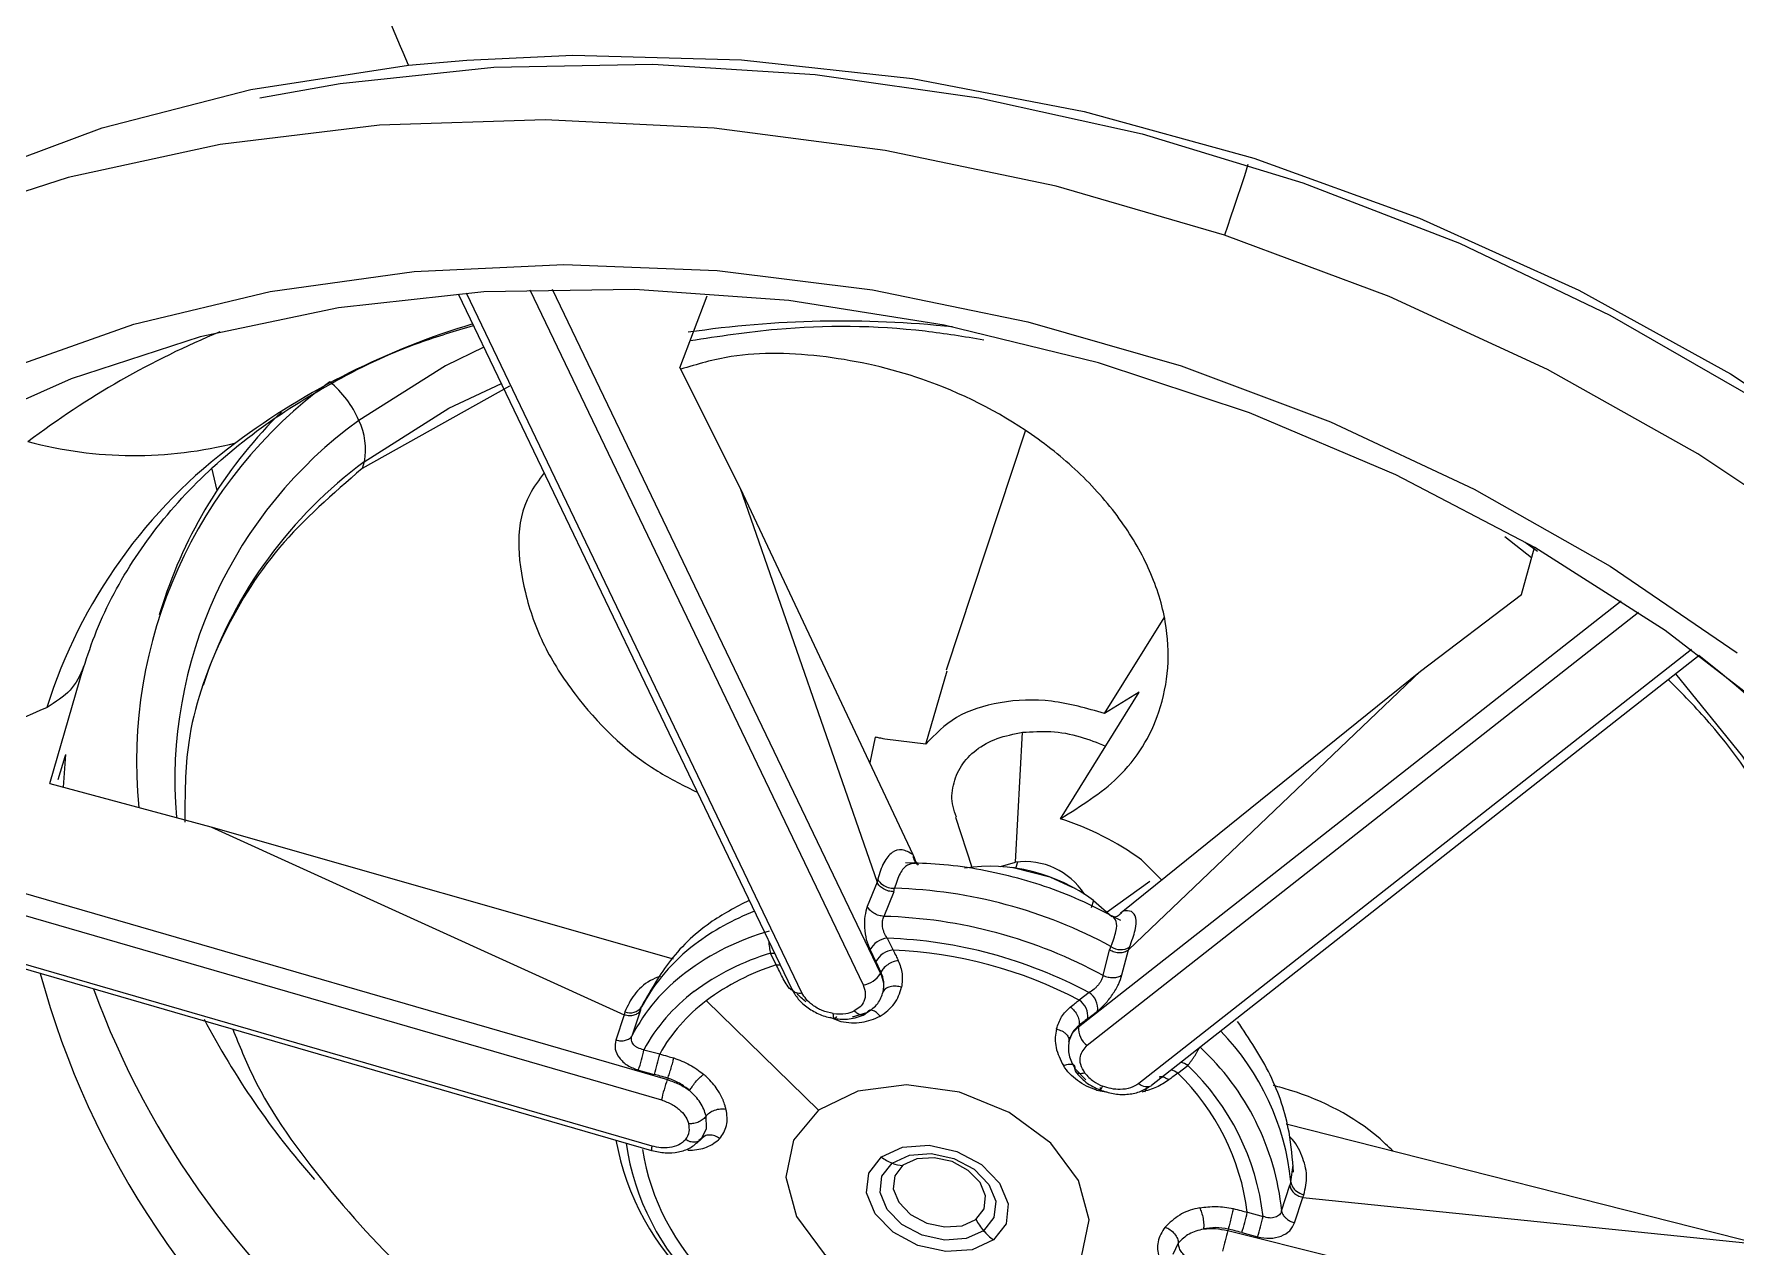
# Model space of a CAD drawing. Extents: x 400 to 501, y 484 to 634.
# Drawn here: x 429.445 to 430.755, y 580.964 to 581.898 of the extents above; entities that cross this region are included whole.
import ezdxf

# ---------------------------------------------------------------- set-up
doc = ezdxf.new("R2010")
doc.units = 0
doc.header["$MEASUREMENT"] = 0
doc.layers.add('DIM', color=3, linetype='Continuous')
doc.layers.add('GEOMETRY', color=3, linetype='Continuous', lineweight=25)

# ---------------------------------------------------------------- blocks, each defined once
blk = doc.blocks.new('2026 GRANDEE')
at = {"layer": 'GEOMETRY'}
for p, q in [((-20.6918, -14.9666), (-20.647, -14.9626)), ((-20.6535, -15.1425), (-20.3968, -15.6779)), ((-20.3889, -15.6806), (-20.6472, -15.142)), ((-20.5984, -15.1394), (-20.3418, -15.6746)), ((-20.5811, -15.1389), (-20.3285, -15.6657)), ((-20.4828, -15.1995), (-20.4619, -15.144)), ((-20.4828, -15.1995), (-20.4364, -15.2921)), ((-20.614, -15.2136), (-20.7275, -15.277)), ((-20.2171, -15.2483), (-20.2779, -15.4323)), ((-20.8435, -15.2766), (-20.8393, -15.2939)), ((-20.7258, -15.2718), (-20.7275, -15.277)), ((-20.4364, -15.2921), (-20.3311, -15.5955)), ((-20.4364, -15.2921), (-20.3034, -15.5742)), ((-19.8272, -15.3457), (-19.8478, -15.3295)), ((-19.835, -15.374), (-19.825, -15.3378)), ((-19.8321, -15.3336), (-19.8225, -15.3406)), ((-20.8795, -15.3767), (-20.8838, -15.3896)), ((-20.1759, -15.7068), (-19.7583, -15.3788)), ((-19.9126, -15.433), (-19.835, -15.374)), ((-20.1692, -15.721), (-19.7449, -15.3877)), ((-20.156, -15.4656), (-20.1101, -15.3921)), ((-19.704, -15.4163), (-20.1295, -15.7505)), ((-20.1197, -15.7518), (-19.6981, -15.4207)), ((-20.9679, -15.5196), (-20.9419, -15.43)), ((-20.9419, -15.43), (-20.9414, -15.4286)), ((-20.2936, -15.4892), (-20.277, -15.4327)), ((-20.1419, -15.6177), (-19.9126, -15.433)), ((-20.1376, -15.6476), (-19.9126, -15.433)), ((-20.8482, -15.4387), (-20.8499, -15.444)), ((-20.1898, -15.5466), (-20.1293, -15.4492)), ((-20.1293, -15.4492), (-20.156, -15.4656)), ((-20.3324, -15.4839), (-20.3367, -15.5037)), ((-20.2936, -15.4892), (-20.3252, -15.4853)), ((-20.2245, -15.5801), (-20.219, -15.4801)), ((-20.9614, -15.5165), (-20.956, -15.4986)), ((-20.9575, -15.5223), (-20.9556, -15.4973)), ((-20.956, -15.4986), (-20.9556, -15.4973)), ((-20.9679, -15.5196), (-20.8441, -15.5528)), ((-21.2473, -15.5289), (-20.4925, -15.7475)), ((-21.2518, -15.5445), (-20.497, -15.7631)), ((-20.2706, -15.5454), (-20.2582, -15.5838)), ((-20.8441, -15.5528), (-20.5257, -15.6975)), ((-20.8441, -15.5528), (-20.4881, -15.6544)), ((-20.3034, -15.5742), (-20.3025, -15.5763)), ((-20.1275, -15.5783), (-20.1121, -15.5937)), ((-21.2594, -15.5834), (-20.5046, -15.802)), ((-20.5043, -15.7986), (-21.2591, -15.58)), ((-20.2361, -15.5833), (-20.2245, -15.5801)), ((-20.2252, -15.5845), (-20.2278, -15.5842)), ((-20.2242, -15.5847), (-20.2227, -15.5799)), ((-20.3311, -15.5955), (-20.3386, -15.6141)), ((-20.3306, -15.5932), (-20.3311, -15.5955)), ((-20.3182, -15.6028), (-20.3259, -15.6218)), ((-20.3182, -15.6028), (-20.3176, -15.6002)), ((-20.1786, -15.6004), (-20.1809, -15.5992)), ((-20.154, -15.6182), (-20.1211, -15.5948)), ((-20.1644, -15.6095), (-20.1663, -15.6152)), ((-20.1644, -15.6095), (-20.1502, -15.622)), ((-20.1436, -15.6191), (-20.1419, -15.6177)), ((-20.1484, -15.6222), (-20.1499, -15.6216)), ((-20.3233, -15.6386), (-20.3187, -15.6477)), ((-20.4087, -15.6592), (-20.4132, -15.6501)), ((-20.3365, -15.6476), (-20.3319, -15.6567)), ((-20.1571, -15.6673), (-20.152, -15.6476)), ((-20.151, -15.645), (-20.152, -15.6476)), ((-20.1426, -15.6669), (-20.1376, -15.6476)), ((-20.1376, -15.6476), (-20.1367, -15.6454)), ((-20.328, -15.6646), (-20.3285, -15.6657)), ((-20.5056, -15.6796), (-20.5081, -15.684)), ((-20.1679, -15.6804), (-20.1755, -15.6862)), ((-20.5252, -15.6953), (-20.5257, -15.6975)), ((-20.5131, -15.694), (-20.5198, -15.7139)), ((-20.5131, -15.694), (-20.5123, -15.6915)), ((-20.5081, -15.684), (-20.5123, -15.6915)), ((-20.4625, -15.6868), (-20.3762, -15.7711)), ((-20.3499, -15.6992), (-20.3389, -15.6958)), ((-20.169, -15.7006), (-20.1614, -15.6947)), ((-20.5257, -15.6975), (-20.5322, -15.717)), ((-20.3674, -15.6995), (-20.359, -15.7026)), ((-20.1756, -15.7057), (-20.1759, -15.7068)), ((-20.1836, -15.7155), (-20.1822, -15.7145)), ((-20.5106, -15.7245), (-20.4984, -15.7277)), ((-20.5147, -15.7402), (-20.5026, -15.7434)), ((-20.4921, -15.7464), (-20.4925, -15.7475)), ((-20.1788, -15.7389), (-20.1703, -15.7476)), ((-20.0995, -15.7425), (-20.0919, -15.7366)), ((-20.162, -15.7556), (-20.1533, -15.7571)), ((-20.125, -15.7568), (-20.1228, -15.7531)), ((-20.4624, -15.7851), (-20.4626, -15.7754)), ((-20.4663, -15.7931), (-20.4624, -15.7851)), ((-20.016, -15.7816), (-19.6498, -15.8744)), ((-20.4635, -15.7908), (-20.4684, -15.7944)), ((-20.0125, -15.8261), (-20.0107, -15.8132)), ((-20.0125, -15.8261), (-20.0133, -15.8286)), ((-20.0196, -15.8486), (-20.0133, -15.8286)), ((-20.0096, -15.8577), (-20.0034, -15.8381)), ((-20.0034, -15.8381), (-20.0025, -15.8361)), ((-20.0034, -15.8381), (-19.6498, -15.8744)), ((-20.046, -15.8495), (-20.0339, -15.8528)), ((-20.0607, -15.8625), (-20.0611, -15.8637)), ((-20.0611, -15.8637), (-19.3132, -16.0501)), ((-20.0502, -15.8652), (-20.0381, -15.8685)), ((-20.1032, -15.8818), (-20.0991, -15.8732))]:
    blk.add_line(p, q, dxfattribs=at)
at = {"layer": 'GEOMETRY', "flags": 128}
for points in [[(-20.647, -14.9626), (-20.5654, -14.9589), (-20.4355, -14.9624), (-20.3037, -14.9769), (-20.1716, -15.0022), (-20.041, -15.0382), (-19.9135, -15.0842), (-19.7907, -15.1398), (-19.6741, -15.2042), (-19.5651, -15.2766), (-19.4653, -15.3561), (-19.3757, -15.4417), (-19.2976, -15.5324), (-19.2799, -15.5558)], [(-21.3916, -15.9591), (-21.4301, -15.8604), (-21.4542, -15.7615), (-21.4637, -15.6635), (-21.4583, -15.5678), (-21.4382, -15.4756), (-21.4036, -15.3879), (-21.3549, -15.306), (-21.2928, -15.2307), (-21.218, -15.1632), (-21.1314, -15.1042), (-21.0343, -15.0545), (-20.9277, -15.0147), (-20.8131, -14.9852), (-20.6918, -14.9666)], [(-20.8062, -14.9917), (-20.7443, -14.9807), (-20.626, -14.9681), (-20.5036, -14.9658), (-20.3787, -14.9736), (-20.2527, -14.9916), (-20.127, -15.0195), (-20.0032, -15.057), (-19.8827, -15.1036), (-19.7669, -15.1589), (-19.6571, -15.2221), (-19.5547, -15.2926), (-19.4609, -15.3694), (-19.3767, -15.4517), (-19.3032, -15.5386), (-19.2411, -15.6289), (-19.1913, -15.7218)], [(-20.0635, -15.0973), (-20.1933, -15.0597), (-20.3248, -15.0322), (-20.4565, -15.015), (-20.5867, -15.0086), (-20.714, -15.0127), (-20.8369, -15.0276), (-20.9539, -15.0529), (-21.0637, -15.0884), (-21.165, -15.1336), (-21.1814, -15.1423)], [(-20.0455, -15.043), (-20.0483, -15.0517), (-20.0511, -15.0601), (-20.0538, -15.0683), (-20.0564, -15.0761), (-20.0589, -15.0836), (-20.0613, -15.0907), (-20.0635, -15.0973)], [(-19.1197, -16.1242), (-19.1209, -16.0785), (-19.1339, -15.9805), (-19.1609, -15.8817), (-19.2018, -15.7834), (-19.2559, -15.6868), (-19.3228, -15.5928), (-19.4015, -15.5027), (-19.4912, -15.4175), (-19.5907, -15.3382), (-19.6991, -15.2657), (-19.8149, -15.2009), (-19.9368, -15.1446), (-20.0635, -15.0973)], [(-21.3777, -15.5759), (-21.3443, -15.4972), (-21.2982, -15.4238), (-21.24, -15.3566), (-21.1705, -15.2966), (-21.0905, -15.2443), (-21.001, -15.2006), (-20.9032, -15.166), (-20.7982, -15.1408), (-20.6875, -15.1254), (-20.5723, -15.12), (-20.4541, -15.1247), (-20.3345, -15.1394), (-20.2149, -15.164), (-20.0969, -15.198), (-19.9819, -15.2411), (-19.8713, -15.2928), (-19.7666, -15.3523), (-19.669, -15.419)], [(-19.364, -15.8158), (-19.3695, -15.8037), (-19.4175, -15.7158), (-19.4779, -15.6306), (-19.5499, -15.5491), (-19.6324, -15.4725), (-19.7244, -15.4018), (-19.8246, -15.3379), (-19.9318, -15.2818), (-20.0443, -15.2341), (-20.1607, -15.1956), (-20.2795, -15.1667), (-20.399, -15.1478), (-20.5176, -15.1392), (-20.6337, -15.1411), (-20.7457, -15.1533), (-20.8521, -15.1757), (-20.9516, -15.208), (-21.0248, -15.2406)], [(-20.6338, -15.1836), (-20.6634, -15.1979), (-20.73, -15.24)], [(-20.7258, -15.2718), (-20.6607, -15.2306), (-20.6203, -15.2117)], [(-19.7165, -15.4352), (-19.6649, -15.4988), (-19.6228, -15.5689), (-19.594, -15.6407), (-19.5792, -15.7126), (-19.5788, -15.7831), (-19.5927, -15.8504), (-19.5935, -15.8528)], [(-20.2252, -15.5845), (-20.1981, -15.5913), (-20.1809, -15.5992)], [(-20.4132, -15.6501), (-20.4112, -15.65), (-20.4101, -15.6501)], [(-20.4087, -15.6592), (-20.4067, -15.6591), (-20.4057, -15.6592)], [(-20.193, -15.9067), (-20.1738, -15.8838), (-20.1679, -15.8554), (-20.1761, -15.825), (-20.1974, -15.7963), (-20.2293, -15.7727), (-20.2677, -15.7572), (-20.3083, -15.7515), (-20.3459, -15.7563), (-20.3762, -15.7711)], [(-20.3762, -15.7711), (-20.3954, -15.7941), (-20.4013, -15.8225), (-20.3931, -15.8529), (-20.3718, -15.8816), (-20.34, -15.9051), (-20.3015, -15.9207), (-20.261, -15.9264), (-20.2233, -15.9216), (-20.193, -15.9067)], [(-20.5043, -15.7986), (-20.5046, -15.8), (-20.5047, -15.8011), (-20.5047, -15.8017), (-20.5046, -15.802), (-20.5046, -15.802)], [(-20.3277, -15.807), (-20.3114, -15.7995), (-20.291, -15.798), (-20.2697, -15.8027), (-20.2506, -15.8129), (-20.2367, -15.8271), (-20.2301, -15.8431), (-20.2318, -15.8585), (-20.2415, -15.8708)], [(-20.2415, -15.8708), (-20.2578, -15.8784), (-20.2782, -15.8799), (-20.2996, -15.8752), (-20.3187, -15.8649), (-20.3326, -15.8507), (-20.3392, -15.8347), (-20.3375, -15.8194), (-20.3277, -15.807)], [(-20.2491, -15.8638), (-20.2624, -15.8699), (-20.279, -15.8711), (-20.2964, -15.8673), (-20.312, -15.8589), (-20.3233, -15.8474), (-20.3287, -15.8343), (-20.3273, -15.8218), (-20.3194, -15.8117)], [(-20.3194, -15.8117), (-20.3061, -15.8056), (-20.2894, -15.8043), (-20.272, -15.8082), (-20.2564, -15.8165), (-20.2451, -15.8281), (-20.2397, -15.8411), (-20.2411, -15.8537), (-20.2491, -15.8638)], [(-20.3112, -15.8134), (-20.3175, -15.8215), (-20.3186, -15.8315), (-20.3143, -15.8419), (-20.3053, -15.8512), (-20.2928, -15.8579), (-20.2789, -15.8609), (-20.2656, -15.86), (-20.255, -15.8551)], [(-20.255, -15.8551), (-20.2486, -15.847), (-20.2475, -15.837), (-20.2518, -15.8266), (-20.2609, -15.8173), (-20.2733, -15.8106), (-20.2872, -15.8076), (-20.3005, -15.8085), (-20.3112, -15.8134)]]:
    blk.add_lwpolyline(points, dxfattribs=at)
at = {"layer": 'GEOMETRY'}
for centre, radius, start, end in [((-20.5794, -15.7937), 0.6731, 112.4947, 127.0323), ((-20.4754, -15.726), 0.5846, 106.5922, 126.6919), ((-20.3585, -15.9676), 0.8041, 83.8888, 98.4288), ((-20.5405, -15.5022), 0.3606, 125.9781, 185.696), ((-20.8033, -15.272), 0.08, 23.5672, 50.4039), ((-20.5375, -15.4917), 0.3608, 134.3251, 161.4115), ((-20.5294, -15.5174), 0.3423, 125.8696, 184.7353), ((-20.777, -15.2624), 0.0521, 349.5362, 25.4155), ((-20.903, -14.9476), 0.3194, 255.1609, 284.2), ((-20.5856, -15.5818), 0.4031, 126.385, 162.5454), ((-20.5196, -15.5513), 0.3473, 126.4214, 161.0747), ((-20.2725, -16.1555), 0.9322, 29.0048, 51.9943), ((-20.2558, -15.7535), 0.2171, 53.775, 72.3156), ((-20.2443, -15.7175), 0.1343, 53.525, 98.3406), ((-20.2174, -15.6343), 0.0547, 32.8084, 97.4335), ((-20.3208, -15.5882), 0.011, 206.9095, 236.0331), ((-20.3178, -15.584), 0.0162, 235.4522, 270.7506), ((-20.3284, -15.9721), 0.3721, 61.5239, 88.3331), ((-20.3562, -15.7961), 0.1912, 111.2632, 126.9887), ((-20.3355, -15.9936), 0.3719, 61.3348, 88.5224), ((-20.3852, -15.7585), 0.1437, 126.7834, 152.2009), ((-20.3584, -15.826), 0.2008, 106.0976, 126.6948), ((-20.3214, -15.6555), 0.0171, 96.4479, 152.3387), ((-20.3357, -15.9941), 0.3557, 61.8539, 88.0033), ((-20.3581, -15.8324), 0.1904, 106.8274, 126.7422), ((-20.3168, -15.6646), 0.0171, 96.4481, 152.3379), ((-20.333, -15.986), 0.3386, 62.279, 87.5782), ((-20.1435, -15.6341), 0.0133, 235.7555, 300.9713), ((-20.3367, -15.4931), 0.6615, 195.1213, 232.7898), ((-20.3925, -15.78), 0.1435, 126.7694, 152.5697), ((-20.3547, -15.831), 0.1801, 107.4298, 126.7798), ((-20.3437, -15.6572), 0.0174, 276.2265, 330.7754), ((-20.3092, -15.4495), 0.6654, 200.0443, 232.2266), ((-20.3895, -15.79), 0.1377, 126.8076, 151.5591), ((-20.3909, -15.6737), 0.00719, 215.3868, 286.2475), ((-20.1763, -15.6929), 0.0151, 352.8368, 55.8316), ((-20.5212, -15.6852), 0.0109, 248.5305, 324.8339), ((-20.3838, -15.792), 0.1314, 126.8384, 150.7335), ((-20.1839, -15.6987), 0.0151, 352.8375, 55.8314), ((-20.2929, -15.4091), 0.6281, 207.6733, 221.3831), ((-20.1607, -15.7084), 0.0153, 174.2742, 236.0816), ((-20.2177, -15.8687), 0.1992, 5.8026, 47.2933), ((-20.207, -15.8462), 0.1956, 5.9096, 44.098), ((-20.6753, -15.6891), 0.1685, 342.3627, 347.89), ((-20.6631, -15.6924), 0.1685, 342.3627, 347.89), ((-20.099, -15.7456), 0.0114, 51.6499, 81.6864), ((-20.3697, -15.7911), 0.1304, 160.4664, 167.6101), ((-20.1068, -15.7519), 0.0119, 52.2411, 80.2211), ((-20.2255, -15.8723), 0.1809, 7.2274, 45.8685), ((-20.2228, -15.8746), 0.1902, 6.5855, 46.5104), ((-20.1236, -15.7445), 0.00836, 225.8921, 298.2431), ((-20.3311, -15.757), 0.2044, 190.4325, 227.0123), ((-20.3343, -15.7695), 0.1918, 188.0471, 226.4253), ((-20.3311, -15.7715), 0.1831, 189.3747, 225.747), ((-20.3061, -15.7782), 0.0361, 233.1058, 248.338), ((-20.3103, -15.7891), 0.0244, 248.1007, 267.8828), ((-20.0024, -15.825), 0.0101, 185.8719, 234.9879), ((-19.9986, -15.8208), 0.0157, 232.4413, 255.5794), ((-20.2164, -15.8123), 0.1744, 342.3424, 347.6831), ((-20.2042, -15.8156), 0.1743, 342.3414, 347.6834), ((-20.2126, -15.8327), 0.0479, 207.8733, 220.467), ((-20.2142, -15.8342), 0.0457, 220.3025, 233.3042), ((-19.8203, -15.9316), 0.2502, 164.241, 167.9623)]:
    blk.add_arc(centre, radius, start, end, dxfattribs=at)
at = {"layer": 'GEOMETRY', "ltscale": 16}
for points, knots in [([(-16.8763, -18.0406), (-16.8054, -18.0307), (-16.6635, -18.0107), (-16.4608, -17.964), (-16.287, -17.9034), (-16.1444, -17.8305), (-16.0312, -17.7514), (-15.9358, -17.6597), (-15.8601, -17.5569), (-15.8053, -17.4443), (-15.7713, -17.324), (-15.7568, -17.1983), (-15.7601, -17.0547), (-15.7854, -16.894), (-15.8357, -16.7177), (-15.9166, -16.5126), (-16.0365, -16.2808), (-16.2025, -16.0259), (-16.3951, -15.7779), (-16.6342, -15.5107), (-16.9232, -15.2275), (-17.2617, -14.9318), (-17.6421, -14.6297), (-18.066, -14.3228), (-18.5345, -14.0128), (-19.0195, -13.7162), (-19.5182, -13.4317), (-20.0704, -13.1347), (-20.6762, -12.8258), (-21.334, -12.505), (-21.9972, -12.1911), (-22.4417, -11.9856), (-22.664, -11.8829)], [0, 0, 0, 0, 0.020902, 0.0418582, 0.0628807, 0.0786729, 0.0944594, 0.1102111, 0.1259093, 0.1415875, 0.1572531, 0.1728962, 0.1885039, 0.2092532, 0.2300006, 0.2507677, 0.2819045, 0.3130119, 0.3441051, 0.3752187, 0.4167598, 0.4583697, 0.4999497, 0.5497847, 0.5996604, 0.6495613, 0.6993978, 0.7493139, 0.8118677, 0.8745148, 0.9372502, 1, 1, 1, 1]), ([(-18.4144, -17.3719), (-18.5586, -17.3693), (-18.847, -17.364), (-19.2824, -17.3438), (-19.7201, -17.3114), (-20.1118, -17.2657), (-20.4553, -17.2041), (-20.7477, -17.1294), (-21.0084, -17.0346), (-21.2329, -16.9256), (-21.4214, -16.8103), (-21.5924, -16.68), (-21.7606, -16.5218), (-21.918, -16.3352), (-22.059, -16.1227), (-22.1938, -15.8693), (-22.3137, -15.5758), (-22.4258, -15.2077), (-22.5107, -14.8038), (-22.5676, -14.3657), (-22.5759, -14.0776), (-22.5801, -13.9335)], [0, 0, 0, 0, 0.062446, 0.124945, 0.187308, 0.249767, 0.291526, 0.333167, 0.374716, 0.405947, 0.437184, 0.468407, 0.499619, 0.541309, 0.583045, 0.624776, 0.687329, 0.74995, 0.833391, 0.916662, 1, 1, 1, 1]), ([(-18.033, -18.1375), (-18.2036, -18.1336), (-18.5448, -18.1259), (-19.0606, -18.0999), (-19.5797, -18.0645), (-20.016, -18.0257), (-20.3669, -17.9848), (-20.6308, -17.9461), (-20.8937, -17.8937), (-21.1523, -17.8192), (-21.4018, -17.7181), (-21.6406, -17.5965), (-21.8695, -17.4617), (-22.1114, -17.3006), (-22.3571, -17.1076), (-22.5916, -16.8781), (-22.7897, -16.6342), (-22.9538, -16.3814), (-23.0886, -16.1241), (-23.2169, -15.8216), (-23.3287, -15.4748), (-23.4154, -15.0861), (-23.4712, -14.6987), (-23.4847, -14.4419), (-23.4914, -14.3133)], [0, 0, 0, 0, 0.062453, 0.124913, 0.187383, 0.249742, 0.280998, 0.31232, 0.343605, 0.374793, 0.405981, 0.437221, 0.46847, 0.499697, 0.541336, 0.583044, 0.624774, 0.666476, 0.708188, 0.749936, 0.812533, 0.875063, 0.937466, 1, 1, 1, 1])]:
    blk.add_open_spline(points, degree=3, knots=knots, dxfattribs=at)
at = {"layer": 'GEOMETRY', "color": 4}
blk.add_open_spline([(-17.4301, -17.1184), (-17.3985, -17.0706), (-17.3353, -16.975), (-17.2954, -16.8098), (-17.2924, -16.6375), (-17.326, -16.4422), (-17.3986, -16.2273), (-17.5099, -15.9961), (-17.6685, -15.7314), (-17.8839, -15.4368), (-18.1637, -15.1182), (-18.4745, -14.813), (-18.848, -14.4887), (-19.2885, -14.1511), (-19.7963, -13.8047), (-20.3238, -13.477), (-20.8688, -13.1676), (-21.4283, -12.875), (-21.8114, -12.6937), (-22.0032, -12.603)], degree=3, knots=[0, 0, 0, 0, 0.031543, 0.063132, 0.094641, 0.126041, 0.167822, 0.209402, 0.250953, 0.313288, 0.375547, 0.437853, 0.500285, 0.583537, 0.666681, 0.74995, 0.833109, 0.916463, 1, 1, 1, 1], dxfattribs=at)
at = {"layer": 'GEOMETRY'}
for points, knots in [([(-20.6918, -14.9666), (-20.7135, -14.9148), (-20.7568, -14.8112), (-20.7931, -14.6931), (-20.8112, -14.6341)], [0, 0, 0, 0, 0.5, 1, 1, 1, 1]), ([(-20.9431, -15.4339), (-20.94, -15.4245), (-20.9305, -15.395), (-20.9061, -15.3483), (-20.8656, -15.2963), (-20.8144, -15.2502), (-20.7533, -15.2111), (-20.6956, -15.1829), (-20.6557, -15.1711), (-20.6418, -15.1669)], [0, 0, 0, 0, 0.080542, 0.251592, 0.421525, 0.5884, 0.752193, 0.91381, 1, 1, 1, 1]), ([(-20.2489, -15.1781), (-20.264, -15.1756), (-20.3178, -15.1669), (-20.3952, -15.1666), (-20.4529, -15.1754), (-20.475, -15.1788)], [0, 0, 0, 0, 0.193205, 0.690565, 1, 1, 1, 1]), ([(-20.1898, -15.5466), (-20.1741, -15.5368), (-20.1396, -15.5151), (-20.1083, -15.4628), (-20.104, -15.406), (-20.1195, -15.3559), (-20.1416, -15.3172), (-20.1726, -15.2815), (-20.2218, -15.2413), (-20.2894, -15.207), (-20.3705, -15.1887), (-20.4357, -15.1868), (-20.4696, -15.1968), (-20.4822, -15.2006)], [0, 0, 0, 0, 0.093081, 0.204268, 0.333579, 0.404392, 0.473837, 0.545456, 0.613634, 0.739404, 0.83916, 0.939956, 1, 1, 1, 1]), ([(-20.7275, -15.277), (-20.75, -15.2966), (-20.795, -15.3356), (-20.8387, -15.4079), (-20.8638, -15.4796), (-20.8639, -15.5286), (-20.864, -15.5492)], [0, 0, 0, 0, 0.268334, 0.536668, 0.805002, 1, 1, 1, 1]), ([(-20.5873, -15.2804), (-20.5914, -15.2858), (-20.6106, -15.3117), (-20.6073, -15.3605), (-20.5894, -15.4127), (-20.5584, -15.4608), (-20.5183, -15.5019), (-20.4798, -15.5212), (-20.4694, -15.5263)], [0, 0, 0, 0, 0.075623, 0.360652, 0.511187, 0.652413, 0.906153, 1, 1, 1, 1]), ([(-20.9419, -15.43), (-20.9447, -15.4362), (-20.9505, -15.4486), (-20.9636, -15.4568), (-20.9701, -15.4609)], [0, 0, 0, 0, 0.5005882, 1, 1, 1, 1]), ([(-19.6063, -15.8844), (-19.5977, -15.8612), (-19.5793, -15.8121), (-19.5767, -15.7299), (-19.593, -15.6427), (-19.6313, -15.5559), (-19.6749, -15.487), (-19.7111, -15.4504), (-19.7219, -15.4394)], [0, 0, 0, 0, 0.16774, 0.355687, 0.543634, 0.731581, 0.919528, 1, 1, 1, 1]), ([(-20.9701, -15.4609), (-21.0002, -15.4743), (-21.0605, -15.5011), (-21.1305, -15.5114), (-21.1656, -15.5166)], [0, 0, 0, 0, 0.499999, 1, 1, 1, 1]), ([(-20.3252, -15.4853), (-20.3266, -15.485), (-20.329, -15.4846), (-20.3313, -15.4841), (-20.3324, -15.4839)], [0, 0, 0, 0, 0.559997, 1, 1, 1, 1]), ([(-20.2699, -15.5454), (-20.2709, -15.5427), (-20.2741, -15.5343), (-20.2731, -15.5206), (-20.2671, -15.5056), (-20.2554, -15.4932), (-20.2393, -15.4841), (-20.2257, -15.4814), (-20.219, -15.4801)], [0, 0, 0, 0, 0.0893698, 0.2714958, 0.4536219, 0.6357479, 0.817874, 1, 1, 1, 1]), ([(-20.219, -15.4801), (-20.2118, -15.4797), (-20.1974, -15.4787), (-20.1752, -15.4825), (-20.1616, -15.4881), (-20.1551, -15.4908)], [0, 0, 0, 0, 0.343796, 0.687593, 1, 1, 1, 1]), ([(-20.3034, -15.5742), (-20.3063, -15.5726), (-20.3119, -15.5694), (-20.3196, -15.5719), (-20.3262, -15.5794), (-20.3292, -15.5886), (-20.3306, -15.5932)], [0, 0, 0, 0, 0.253043, 0.503165, 0.751803, 1, 1, 1, 1]), ([(-20.3034, -15.5742), (-20.3033, -15.5755), (-20.3029, -15.5781), (-20.3015, -15.5807), (-20.3002, -15.5815), (-20.3, -15.5816)], [0, 0, 0, 0, 0.439851, 0.909581, 1, 1, 1, 1]), ([(-20.3025, -15.5763), (-20.3022, -15.5774), (-20.3017, -15.5798), (-20.3001, -15.5815), (-20.2993, -15.5824)], [0, 0, 0, 0, 0.486115, 1, 1, 1, 1]), ([(-20.3018, -15.581), (-20.3038, -15.5812), (-20.3081, -15.5816), (-20.3137, -15.588), (-20.3163, -15.5961), (-20.3176, -15.6002)], [0, 0, 0, 0, 0.293539, 0.641886, 1, 1, 1, 1]), ([(-20.1434, -15.6251), (-20.1528, -15.6201), (-20.1791, -15.6062), (-20.2261, -15.5901), (-20.2729, -15.5816), (-20.3005, -15.5809), (-20.3091, -15.5806)], [0, 0, 0, 0, 0.184449, 0.51493, 0.847337, 1, 1, 1, 1]), ([(-20.4296, -15.6095), (-20.4399, -15.6148), (-20.4638, -15.6273), (-20.4925, -15.6557), (-20.5062, -15.6801), (-20.5128, -15.6917)], [0, 0, 0, 0, 0.286131, 0.660873, 1, 1, 1, 1]), ([(-20.3386, -15.6141), (-20.3393, -15.6165), (-20.3408, -15.6212), (-20.341, -15.6305), (-20.3396, -15.64), (-20.3375, -15.6451), (-20.3365, -15.6476)], [0, 0, 0, 0, 0.2472905, 0.4948356, 0.7448087, 1, 1, 1, 1]), ([(-20.3259, -15.6218), (-20.3272, -15.6216), (-20.3298, -15.6213), (-20.3336, -15.6195), (-20.3368, -15.6171), (-20.338, -15.6151), (-20.3386, -15.6141)], [0, 0, 0, 0, 0.242364, 0.5, 0.757636, 1, 1, 1, 1]), ([(-20.1482, -15.6222), (-20.1469, -15.6218), (-20.1444, -15.6209), (-20.1428, -15.6188), (-20.1419, -15.6177)], [0, 0, 0, 0, 0.516425, 1, 1, 1, 1]), ([(-20.1367, -15.6454), (-20.135, -15.6408), (-20.1316, -15.6317), (-20.1314, -15.6225), (-20.1345, -15.6172), (-20.1395, -15.6175), (-20.1419, -15.6177)], [0, 0, 0, 0, 0.2518921, 0.5004328, 0.7498463, 1, 1, 1, 1]), ([(-20.3233, -15.6386), (-20.3241, -15.6372), (-20.3254, -15.6353), (-20.3263, -15.6321), (-20.3268, -15.6298), (-20.327, -15.6275), (-20.3269, -15.6253), (-20.3265, -15.6234), (-20.3261, -15.6223), (-20.3259, -15.6218)], [0, 0, 0, 0, 0.2702897, 0.3997265, 0.5253814, 0.6476953, 0.7671792, 0.8844067, 1, 1, 1, 1]), ([(-20.151, -15.645), (-20.1495, -15.641), (-20.1465, -15.633), (-20.1463, -15.625), (-20.1488, -15.6227), (-20.15, -15.6216)], [0, 0, 0, 0, 0.3453, 0.681207, 1, 1, 1, 1]), ([(-20.4145, -15.6409), (-20.4145, -15.6409), (-20.4145, -15.6418), (-20.4143, -15.6434), (-20.4139, -15.6467), (-20.4135, -15.6487), (-20.4132, -15.6501)], [0, 0, 0, 0, 0.014461, 0.250221, 0.493041, 1, 1, 1, 1]), ([(-20.328, -15.6646), (-20.3288, -15.6631), (-20.33, -15.6605), (-20.3313, -15.6578), (-20.3319, -15.6567)], [0, 0, 0, 0, 0.559996, 1, 1, 1, 1]), ([(-20.3148, -15.6559), (-20.3161, -15.6562), (-20.3189, -15.6567), (-20.323, -15.6589), (-20.3264, -15.6617), (-20.3275, -15.6637), (-20.328, -15.6646)], [0, 0, 0, 0, 0.2408679, 0.5, 0.7591321, 1, 1, 1, 1]), ([(-20.3187, -15.6477), (-20.318, -15.6492), (-20.3166, -15.6519), (-20.3153, -15.6547), (-20.3148, -15.6559)], [0, 0, 0, 0, 0.56002, 1, 1, 1, 1]), ([(-20.3148, -15.6559), (-20.3135, -15.6593), (-20.311, -15.666), (-20.3118, -15.6729), (-20.3122, -15.6763)], [0, 0, 0, 0, 0.500266, 1, 1, 1, 1]), ([(-20.4978, -15.6677), (-20.5005, -15.6688), (-20.5088, -15.6723), (-20.5189, -15.6817), (-20.5231, -15.6908), (-20.5252, -15.6953)], [0, 0, 0, 0, 0.191696, 0.596207, 1, 1, 1, 1]), ([(-20.4046, -15.6674), (-20.4053, -15.6659), (-20.4067, -15.6631), (-20.4081, -15.6604), (-20.4087, -15.6592)], [0, 0, 0, 0, 0.559971, 1, 1, 1, 1]), ([(-20.397, -15.6786), (-20.3975, -15.6782), (-20.4009, -15.6747), (-20.4029, -15.6708), (-20.4046, -15.6674)], [0, 0, 0, 0, 0.139223, 1, 1, 1, 1]), ([(-20.3285, -15.6657), (-20.3275, -15.6681), (-20.3256, -15.673), (-20.3261, -15.6776), (-20.3263, -15.6799)], [0, 0, 0, 0, 0.499837, 1, 1, 1, 1]), ([(-20.3263, -15.6799), (-20.326, -15.6773), (-20.3253, -15.6722), (-20.3271, -15.6671), (-20.328, -15.6646)], [0, 0, 0, 0, 0.502456, 1, 1, 1, 1]), ([(-20.1571, -15.6673), (-20.1572, -15.6678), (-20.1575, -15.6689), (-20.1583, -15.6707), (-20.1593, -15.6726), (-20.1607, -15.6745), (-20.1623, -15.6763), (-20.1646, -15.6786), (-20.1666, -15.6797), (-20.1679, -15.6804)], [0, 0, 0, 0, 0.115656, 0.23293, 0.352443, 0.474766, 0.600412, 0.729821, 1, 1, 1, 1]), ([(-20.1614, -15.6947), (-20.1594, -15.693), (-20.1555, -15.6896), (-20.1497, -15.6821), (-20.1449, -15.674), (-20.1433, -15.6693), (-20.1426, -15.6669)], [0, 0, 0, 0, 0.254058, 0.503802, 0.751539, 1, 1, 1, 1]), ([(-20.1571, -15.6673), (-20.1558, -15.6678), (-20.1533, -15.6687), (-20.1492, -15.669), (-20.1454, -15.6686), (-20.1435, -15.6675), (-20.1426, -15.6669)], [0, 0, 0, 0, 0.249188, 0.5, 0.750812, 1, 1, 1, 1]), ([(-20.3963, -15.6786), (-20.3947, -15.6813), (-20.3915, -15.6866), (-20.3833, -15.6932), (-20.3739, -15.6983), (-20.367, -15.6998), (-20.3635, -15.7005)], [0, 0, 0, 0, 0.254384, 0.503434, 0.750853, 1, 1, 1, 1]), ([(-20.3859, -15.6876), (-20.3883, -15.6856), (-20.3911, -15.6834), (-20.3928, -15.6808), (-20.393, -15.6804)], [0, 0, 0, 0, 0.874079, 1, 1, 1, 1]), ([(-20.3648, -15.6966), (-20.3677, -15.696), (-20.3734, -15.6947), (-20.3806, -15.6905), (-20.3859, -15.6857), (-20.3879, -15.6823), (-20.3889, -15.6806)], [0, 0, 0, 0, 0.279969, 0.561465, 0.781437, 1, 1, 1, 1]), ([(-20.3418, -15.6746), (-20.341, -15.6768), (-20.3395, -15.6812), (-20.3408, -15.6871), (-20.3439, -15.6917), (-20.347, -15.6936), (-20.3486, -15.6946)], [0, 0, 0, 0, 0.279487, 0.558972, 0.778217, 1, 1, 1, 1]), ([(-20.3389, -15.6958), (-20.3358, -15.6937), (-20.3296, -15.6895), (-20.3274, -15.6831), (-20.3264, -15.6799)], [0, 0, 0, 0, 0.5020051, 1, 1, 1, 1]), ([(-20.3287, -15.6987), (-20.3246, -15.6958), (-20.3164, -15.6898), (-20.3136, -15.6808), (-20.3122, -15.6763)], [0, 0, 0, 0, 0.4954, 1, 1, 1, 1]), ([(-20.3122, -15.6763), (-20.3136, -15.676), (-20.3158, -15.6755), (-20.3188, -15.6756), (-20.321, -15.676), (-20.3229, -15.6766), (-20.325, -15.6778), (-20.3258, -15.6791), (-20.3263, -15.6799)], [0, 0, 0, 0, 0.239694, 0.368513, 0.5, 0.631487, 0.760306, 1, 1, 1, 1]), ([(-20.3648, -15.6966), (-20.3614, -15.6969), (-20.3555, -15.6973), (-20.3507, -15.6954), (-20.3486, -15.6946)], [0, 0, 0, 0, 0.559345, 1, 1, 1, 1]), ([(-20.3623, -15.6988), (-20.3626, -15.6994), (-20.3633, -15.7005), (-20.364, -15.7006), (-20.3646, -15.6994), (-20.3647, -15.6975), (-20.3648, -15.6966)], [0, 0, 0, 0, 0.25, 0.5, 0.75, 1, 1, 1, 1]), ([(-20.3389, -15.6958), (-20.3394, -15.6964), (-20.3406, -15.6976), (-20.3431, -15.6979), (-20.3459, -15.697), (-20.3477, -15.6954), (-20.3486, -15.6946)], [0, 0, 0, 0, 0.25, 0.5, 0.75, 1, 1, 1, 1]), ([(-20.3287, -15.6987), (-20.3296, -15.6977), (-20.3315, -15.6956), (-20.3346, -15.694), (-20.3373, -15.6939), (-20.3384, -15.6952), (-20.3389, -15.6958)], [0, 0, 0, 0, 0.240558, 0.500034, 0.759491, 1, 1, 1, 1]), ([(-20.1929, -15.7084), (-20.1918, -15.7052), (-20.1897, -15.6987), (-20.1847, -15.694), (-20.1823, -15.6916)], [0, 0, 0, 0, 0.499734, 1, 1, 1, 1]), ([(-20.1823, -15.6916), (-20.181, -15.6906), (-20.1787, -15.6888), (-20.1765, -15.687), (-20.1755, -15.6862)], [0, 0, 0, 0, 0.559971, 1, 1, 1, 1]), ([(-20.1823, -15.6916), (-20.1812, -15.6925), (-20.179, -15.6944), (-20.1766, -15.6983), (-20.1752, -15.7024), (-20.1755, -15.7046), (-20.1756, -15.7057)], [0, 0, 0, 0, 0.240868, 0.5, 0.759132, 1, 1, 1, 1]), ([(-20.8271, -15.7086), (-20.8221, -15.721), (-20.8057, -15.7624), (-20.7567, -15.8299), (-20.6897, -15.9034), (-20.6351, -15.9438), (-20.611, -15.9615)], [0, 0, 0, 0, 0.133161, 0.444032, 0.754902, 1, 1, 1, 1]), ([(-20.3639, -15.7005), (-20.36, -15.7008), (-20.3517, -15.7016), (-20.3443, -15.6987), (-20.3404, -15.6972)], [0, 0, 0, 0, 0.4662362, 1, 1, 1, 1]), ([(-20.359, -15.7026), (-20.3562, -15.703), (-20.3508, -15.7039), (-20.3401, -15.7036), (-20.3332, -15.7006), (-20.3287, -15.6987)], [0, 0, 0, 0, 0.252047, 0.501713, 1, 1, 1, 1]), ([(-20.1929, -15.7084), (-20.193, -15.709), (-20.1941, -15.7135), (-20.1943, -15.7233), (-20.1899, -15.7321), (-20.1876, -15.7367)], [0, 0, 0, 0, 0.062289, 0.507269, 1, 1, 1, 1]), ([(-20.1929, -15.7084), (-20.1915, -15.7089), (-20.1893, -15.7096), (-20.1869, -15.7111), (-20.1854, -15.7125), (-20.1842, -15.714), (-20.1832, -15.716), (-20.1834, -15.7174), (-20.1834, -15.7184)], [0, 0, 0, 0, 0.239694, 0.368513, 0.5, 0.631487, 0.760306, 1, 1, 1, 1]), ([(-20.1756, -15.7057), (-20.1774, -15.7074), (-20.1811, -15.711), (-20.1827, -15.7159), (-20.1834, -15.7184)], [0, 0, 0, 0, 0.497544, 1, 1, 1, 1]), ([(-20.1834, -15.7184), (-20.1827, -15.7162), (-20.1813, -15.7118), (-20.1777, -15.7085), (-20.1759, -15.7068)], [0, 0, 0, 0, 0.500163, 1, 1, 1, 1]), ([(-20.169, -15.7006), (-20.1702, -15.7015), (-20.1724, -15.7032), (-20.1746, -15.7049), (-20.1756, -15.7057)], [0, 0, 0, 0, 0.559996, 1, 1, 1, 1]), ([(-20.0104, -15.8188), (-20.0112, -15.8085), (-20.0133, -15.783), (-20.0266, -15.7429), (-20.0445, -15.7161), (-20.0535, -15.7026)], [0, 0, 0, 0, 0.251894, 0.623679, 1, 1, 1, 1]), ([(-20.5322, -15.717), (-20.5326, -15.7193), (-20.5334, -15.7239), (-20.5299, -15.731), (-20.5236, -15.7369), (-20.5177, -15.7391), (-20.5147, -15.7402)], [0, 0, 0, 0, 0.248426, 0.496166, 0.745927, 1, 1, 1, 1]), ([(-20.5322, -15.717), (-20.5309, -15.7173), (-20.5282, -15.7178), (-20.5246, -15.7173), (-20.5215, -15.7161), (-20.5204, -15.7146), (-20.5198, -15.7139)], [0, 0, 0, 0, 0.249188, 0.5, 0.750812, 1, 1, 1, 1]), ([(-20.5106, -15.7245), (-20.5122, -15.7241), (-20.5146, -15.7236), (-20.5171, -15.7219), (-20.5186, -15.7205), (-20.5196, -15.7189), (-20.5201, -15.7172), (-20.5203, -15.7155), (-20.52, -15.7144), (-20.5198, -15.7139)], [0, 0, 0, 0, 0.270234, 0.399657, 0.525307, 0.647625, 0.767124, 0.884374, 1, 1, 1, 1]), ([(-20.1834, -15.7184), (-20.1837, -15.7218), (-20.1844, -15.7286), (-20.1806, -15.7355), (-20.1787, -15.7389)], [0, 0, 0, 0, 0.497298, 1, 1, 1, 1]), ([(-20.171, -15.7424), (-20.1723, -15.7403), (-20.1748, -15.736), (-20.1752, -15.728), (-20.1715, -15.7236), (-20.1692, -15.721)], [0, 0, 0, 0, 0.281549, 0.563971, 1, 1, 1, 1]), ([(-20.0919, -15.7366), (-20.0911, -15.7356), (-20.0898, -15.734), (-20.0879, -15.7313), (-20.0866, -15.7293), (-20.0854, -15.7274), (-20.0843, -15.7255), (-20.0833, -15.7238), (-20.0828, -15.7229), (-20.0826, -15.7224)], [0, 0, 0, 0, 0.27029, 0.399726, 0.525381, 0.647695, 0.767179, 0.884407, 1, 1, 1, 1]), ([(-20.4984, -15.7277), (-20.4964, -15.7283), (-20.4928, -15.7293), (-20.4892, -15.7304), (-20.4876, -15.7308)], [0, 0, 0, 0, 0.56002, 1, 1, 1, 1]), ([(-20.4921, -15.7464), (-20.4917, -15.7452), (-20.4909, -15.7429), (-20.4896, -15.7385), (-20.4883, -15.7342), (-20.4878, -15.7319), (-20.4876, -15.7308)], [0, 0, 0, 0, 0.240868, 0.5, 0.759132, 1, 1, 1, 1]), ([(-20.4876, -15.7308), (-20.4834, -15.7324), (-20.4751, -15.7354), (-20.4681, -15.7407), (-20.4646, -15.7433)], [0, 0, 0, 0, 0.500266, 1, 1, 1, 1]), ([(-20.1876, -15.7367), (-20.1864, -15.7363), (-20.1838, -15.7354), (-20.1807, -15.7354), (-20.1788, -15.7366), (-20.1788, -15.7382), (-20.1787, -15.7389)], [0, 0, 0, 0, 0.240496, 0.499966, 0.759455, 1, 1, 1, 1]), ([(-20.4921, -15.7464), (-20.4941, -15.7458), (-20.4975, -15.7448), (-20.501, -15.7438), (-20.5026, -15.7434)], [0, 0, 0, 0, 0.559996, 1, 1, 1, 1]), ([(-20.4925, -15.7475), (-20.4894, -15.7486), (-20.4833, -15.7506), (-20.478, -15.7541), (-20.4754, -15.7559)], [0, 0, 0, 0, 0.499837, 1, 1, 1, 1]), ([(-20.4754, -15.7559), (-20.4779, -15.7539), (-20.483, -15.7498), (-20.4891, -15.7475), (-20.4921, -15.7464)], [0, 0, 0, 0, 0.502456, 1, 1, 1, 1]), ([(-20.4754, -15.7559), (-20.4748, -15.7549), (-20.4736, -15.7529), (-20.4708, -15.7493), (-20.4677, -15.7459), (-20.4658, -15.7443), (-20.4649, -15.7435)], [0, 0, 0, 0, 0.2394331, 0.498119, 0.7578512, 1, 1, 1, 1]), ([(-20.4649, -15.7435), (-20.4648, -15.7435), (-20.4647, -15.7434), (-20.4647, -15.7434), (-20.4646, -15.7433)], [0, 0, 0, 0, 0.561783, 1, 1, 1, 1]), ([(-20.4474, -15.7701), (-20.4476, -15.7693), (-20.4482, -15.7669), (-20.4491, -15.7644), (-20.4508, -15.7605), (-20.4538, -15.7549), (-20.4586, -15.7489), (-20.4627, -15.745), (-20.464, -15.7439), (-20.4645, -15.7435), (-20.4646, -15.7433)], [0, 0, 0, 0, 0.086862, 0.245415, 0.271542, 0.493338, 0.846442, 0.948746, 0.980805, 1, 1, 1, 1]), ([(-20.162, -15.7556), (-20.1647, -15.7546), (-20.17, -15.7527), (-20.1769, -15.7482), (-20.1831, -15.743), (-20.1861, -15.7388), (-20.1876, -15.7367)], [0, 0, 0, 0, 0.251184, 0.500061, 0.748907, 1, 1, 1, 1]), ([(-20.171, -15.7424), (-20.1721, -15.7426), (-20.1744, -15.7431), (-20.1769, -15.7426), (-20.1786, -15.7412), (-20.1787, -15.7397), (-20.1788, -15.7389)], [0, 0, 0, 0, 0.25, 0.5, 0.75, 1, 1, 1, 1]), ([(-20.1782, -15.7413), (-20.1758, -15.7442), (-20.1706, -15.7502), (-20.163, -15.7538), (-20.1591, -15.7556)], [0, 0, 0, 0, 0.481312, 1, 1, 1, 1]), ([(-20.171, -15.7424), (-20.169, -15.7447), (-20.1654, -15.7488), (-20.1599, -15.7513), (-20.1574, -15.7525)], [0, 0, 0, 0, 0.5591148, 1, 1, 1, 1]), ([(-20.1064, -15.7477), (-20.1094, -15.7497), (-20.1154, -15.7537), (-20.1233, -15.7559), (-20.1273, -15.757)], [0, 0, 0, 0, 0.500266, 1, 1, 1, 1]), ([(-20.1064, -15.7477), (-20.1075, -15.7471), (-20.1099, -15.7457), (-20.1125, -15.745), (-20.1136, -15.7455), (-20.1138, -15.7455)], [0, 0, 0, 0, 0.439008, 0.911305, 1, 1, 1, 1]), ([(-20.0995, -15.7425), (-20.1008, -15.7434), (-20.1031, -15.7452), (-20.1054, -15.7469), (-20.1064, -15.7477)], [0, 0, 0, 0, 0.56002, 1, 1, 1, 1]), ([(-20.4627, -15.7754), (-20.4638, -15.7719), (-20.4662, -15.7648), (-20.4724, -15.7589), (-20.4754, -15.7559)], [0, 0, 0, 0, 0.502636, 1, 1, 1, 1]), ([(-20.1595, -15.7554), (-20.1561, -15.7565), (-20.1494, -15.7587), (-20.1387, -15.7591), (-20.1286, -15.7573), (-20.1235, -15.7541), (-20.1208, -15.7525)], [0, 0, 0, 0, 0.24704, 0.493873, 0.743601, 1, 1, 1, 1]), ([(-20.1295, -15.7505), (-20.1315, -15.7517), (-20.1356, -15.7542), (-20.1433, -15.7553), (-20.1508, -15.7547), (-20.1552, -15.7532), (-20.1574, -15.7525)], [0, 0, 0, 0, 0.279241, 0.558489, 0.777524, 1, 1, 1, 1]), ([(-19.934, -15.8024), (-19.9377, -15.7988), (-19.9583, -15.7789), (-19.9922, -15.7612), (-20.0214, -15.7532), (-20.0258, -15.752)], [0, 0, 0, 0, 0.155313, 0.874572, 1, 1, 1, 1]), ([(-20.497, -15.7631), (-20.4942, -15.7642), (-20.4886, -15.7662), (-20.4822, -15.7712), (-20.4779, -15.7764), (-20.4766, -15.7799), (-20.476, -15.7816)], [0, 0, 0, 0, 0.279557, 0.559889, 0.77945, 1, 1, 1, 1]), ([(-20.4626, -15.7754), (-20.4633, -15.7763), (-20.4647, -15.778), (-20.4681, -15.7801), (-20.4721, -15.7814), (-20.4747, -15.7815), (-20.476, -15.7816)], [0, 0, 0, 0, 0.25, 0.5, 0.75, 1, 1, 1, 1]), ([(-20.4627, -15.7754), (-20.4619, -15.7745), (-20.4602, -15.7728), (-20.4562, -15.7708), (-20.4516, -15.7698), (-20.4487, -15.77), (-20.4474, -15.7701)], [0, 0, 0, 0, 0.240558, 0.500061, 0.759531, 1, 1, 1, 1]), ([(-20.4521, -15.7929), (-20.45, -15.7898), (-20.4469, -15.785), (-20.4462, -15.7768), (-20.447, -15.7723), (-20.4474, -15.7701)], [0, 0, 0, 0, 0.498623, 0.748611, 1, 1, 1, 1]), ([(-20.4785, -15.7937), (-20.4772, -15.7917), (-20.4749, -15.7881), (-20.4757, -15.7836), (-20.476, -15.7816)], [0, 0, 0, 0, 0.5593415, 1, 1, 1, 1]), ([(-20.5046, -15.802), (-20.5011, -15.8028), (-20.4941, -15.8043), (-20.4838, -15.8034), (-20.4745, -15.8004), (-20.4702, -15.7965), (-20.468, -15.7946)], [0, 0, 0, 0, 0.246391, 0.492962, 0.743234, 1, 1, 1, 1]), ([(-20.4785, -15.7937), (-20.4801, -15.7952), (-20.4833, -15.7982), (-20.4903, -15.8), (-20.4975, -15.8002), (-20.502, -15.7992), (-20.5043, -15.7986)], [0, 0, 0, 0, 0.27932, 0.557326, 0.776823, 1, 1, 1, 1]), ([(-20.4663, -15.7931), (-20.467, -15.7938), (-20.4683, -15.7951), (-20.4714, -15.7958), (-20.475, -15.7955), (-20.4773, -15.7943), (-20.4785, -15.7937)], [0, 0, 0, 0, 0.25, 0.5, 0.75, 1, 1, 1, 1]), ([(-20.4767, -15.8019), (-20.4761, -15.8019), (-20.4709, -15.8017), (-20.4611, -15.8001), (-20.4552, -15.7954), (-20.4521, -15.7929)], [0, 0, 0, 0, 0.057282, 0.507296, 1, 1, 1, 1]), ([(-20.4521, -15.7929), (-20.4533, -15.7922), (-20.4559, -15.7905), (-20.4601, -15.7899), (-20.4639, -15.7906), (-20.4655, -15.7923), (-20.4663, -15.7931)], [0, 0, 0, 0, 0.240496, 0.499966, 0.759455, 1, 1, 1, 1]), ([(-20.0025, -15.8361), (-20.0014, -15.8312), (-19.9991, -15.8214), (-20.0035, -15.8062), (-20.0086, -15.7958), (-20.0134, -15.7914), (-20.0135, -15.7913)], [0, 0, 0, 0, 0.331853, 0.661827, 0.991592, 1, 1, 1, 1]), ([(-20.0827, -15.8462), (-20.0833, -15.8463), (-20.0889, -15.8474), (-20.0993, -15.8513), (-20.1058, -15.8577), (-20.1092, -15.861)], [0, 0, 0, 0, 0.0584, 0.507268, 1, 1, 1, 1]), ([(-20.0827, -15.8462), (-20.0785, -15.8456), (-20.07, -15.8445), (-20.0613, -15.846), (-20.0569, -15.8468)], [0, 0, 0, 0, 0.499734, 1, 1, 1, 1]), ([(-20.0827, -15.8462), (-20.0822, -15.8473), (-20.0814, -15.8491), (-20.0806, -15.852), (-20.0801, -15.8543), (-20.0797, -15.8566), (-20.0795, -15.8596), (-20.0796, -15.8613), (-20.0797, -15.8624)], [0, 0, 0, 0, 0.239694, 0.368513, 0.5, 0.631487, 0.760306, 1, 1, 1, 1]), ([(-20.0569, -15.8468), (-20.0572, -15.8479), (-20.0576, -15.8502), (-20.0587, -15.8546), (-20.0598, -15.859), (-20.0604, -15.8614), (-20.0607, -15.8625)], [0, 0, 0, 0, 0.240868, 0.5, 0.759132, 1, 1, 1, 1]), ([(-20.0569, -15.8468), (-20.0549, -15.8473), (-20.0512, -15.8482), (-20.0476, -15.8491), (-20.046, -15.8495)], [0, 0, 0, 0, 0.559971, 1, 1, 1, 1]), ([(-20.0196, -15.8486), (-20.0198, -15.8491), (-20.0202, -15.8502), (-20.0213, -15.8516), (-20.0227, -15.8527), (-20.0246, -15.8535), (-20.0267, -15.854), (-20.0298, -15.8541), (-20.0322, -15.8533), (-20.0339, -15.8528)], [0, 0, 0, 0, 0.115625, 0.232876, 0.352376, 0.474696, 0.600347, 0.72977, 1, 1, 1, 1]), ([(-20.0196, -15.8486), (-20.0194, -15.8492), (-20.0192, -15.8503), (-20.0182, -15.8521), (-20.0168, -15.8537), (-20.0156, -15.8547), (-20.015, -15.8552)], [0, 0, 0, 0, 0.248997, 0.498404, 0.749054, 1, 1, 1, 1]), ([(-20.1092, -15.861), (-20.1105, -15.8628), (-20.113, -15.8664), (-20.115, -15.8723), (-20.1155, -15.8782), (-20.1145, -15.8821), (-20.114, -15.8841)], [0, 0, 0, 0, 0.25044, 0.499721, 0.749135, 1, 1, 1, 1]), ([(-20.1092, -15.861), (-20.1079, -15.8616), (-20.1053, -15.8629), (-20.1019, -15.8661), (-20.0995, -15.8698), (-20.0992, -15.8721), (-20.0991, -15.8732)], [0, 0, 0, 0, 0.2404964, 0.4999668, 0.7594557, 1, 1, 1, 1]), ([(-20.0797, -15.8625), (-20.0837, -15.8635), (-20.0916, -15.8656), (-20.0966, -15.8707), (-20.0991, -15.8732)], [0, 0, 0, 0, 0.4972964, 1, 1, 1, 1]), ([(-20.0607, -15.8625), (-20.0639, -15.862), (-20.0704, -15.8609), (-20.0766, -15.8619), (-20.0797, -15.8624)], [0, 0, 0, 0, 0.497544, 1, 1, 1, 1]), ([(-20.0797, -15.8624), (-20.0767, -15.8622), (-20.0706, -15.8617), (-20.0643, -15.863), (-20.0611, -15.8637)], [0, 0, 0, 0, 0.500163, 1, 1, 1, 1]), ([(-20.0502, -15.8652), (-20.0522, -15.8647), (-20.0557, -15.8638), (-20.0592, -15.8629), (-20.0607, -15.8625)], [0, 0, 0, 0, 0.559996, 1, 1, 1, 1]), ([(-20.0381, -15.8685), (-20.0349, -15.8691), (-20.0287, -15.8702), (-20.0198, -15.8683), (-20.0127, -15.8641), (-20.0106, -15.8599), (-20.0096, -15.8577)], [0, 0, 0, 0, 0.2550682, 0.5051021, 0.7527386, 1, 1, 1, 1]), ([(-20.015, -15.8552), (-20.0142, -15.8557), (-20.0125, -15.8568), (-20.0106, -15.8574), (-20.0096, -15.8577)], [0, 0, 0, 0, 0.500899, 1, 1, 1, 1]), ([(-20.091, -15.8852), (-20.0922, -15.8844), (-20.0944, -15.883), (-20.0971, -15.8799), (-20.0988, -15.8764), (-20.099, -15.8743), (-20.0991, -15.8732)], [0, 0, 0, 0, 0.25, 0.5, 0.75, 1, 1, 1, 1])]:
    blk.add_open_spline(points, degree=3, knots=knots, dxfattribs=at)
for points in [[(-20.156, -15.4656), (-20.1696, -15.4617), (-20.1967, -15.454), (-20.2371, -15.4557), (-20.2721, -15.4669), (-20.2864, -15.4818), (-20.2936, -15.4892)], [(-20.3182, -15.6028), (-20.3196, -15.6027), (-20.3223, -15.6025), (-20.3261, -15.6008), (-20.3293, -15.5985), (-20.3305, -15.5965), (-20.3311, -15.5955)], [(-20.152, -15.6476), (-20.1508, -15.6482), (-20.1483, -15.6493), (-20.1442, -15.6498), (-20.1404, -15.6493), (-20.1385, -15.6482), (-20.1376, -15.6476)], [(-20.5257, -15.6975), (-20.5244, -15.6978), (-20.5217, -15.6983), (-20.5179, -15.6978), (-20.5148, -15.6964), (-20.5136, -15.6948), (-20.5131, -15.694)], [(-20.1574, -15.7525), (-20.1578, -15.7533), (-20.1586, -15.7548), (-20.1592, -15.7557), (-20.1594, -15.7554), (-20.1591, -15.7542), (-20.159, -15.7536)], [(-20.0133, -15.8286), (-20.0132, -15.8296), (-20.0128, -15.8316), (-20.0105, -15.8345), (-20.0073, -15.8369), (-20.0047, -15.8377), (-20.0034, -15.8381)]]:
    blk.add_open_spline(points, degree=3, dxfattribs=at)

msp = doc.modelspace()

# ---------------------------------------------------------------- block references
at = {"layer": 'DIM'}
msp.add_blockref('2026 GRANDEE', (450.4248, 596.8403), dxfattribs=at)

doc.saveas('drawing.dxf')
